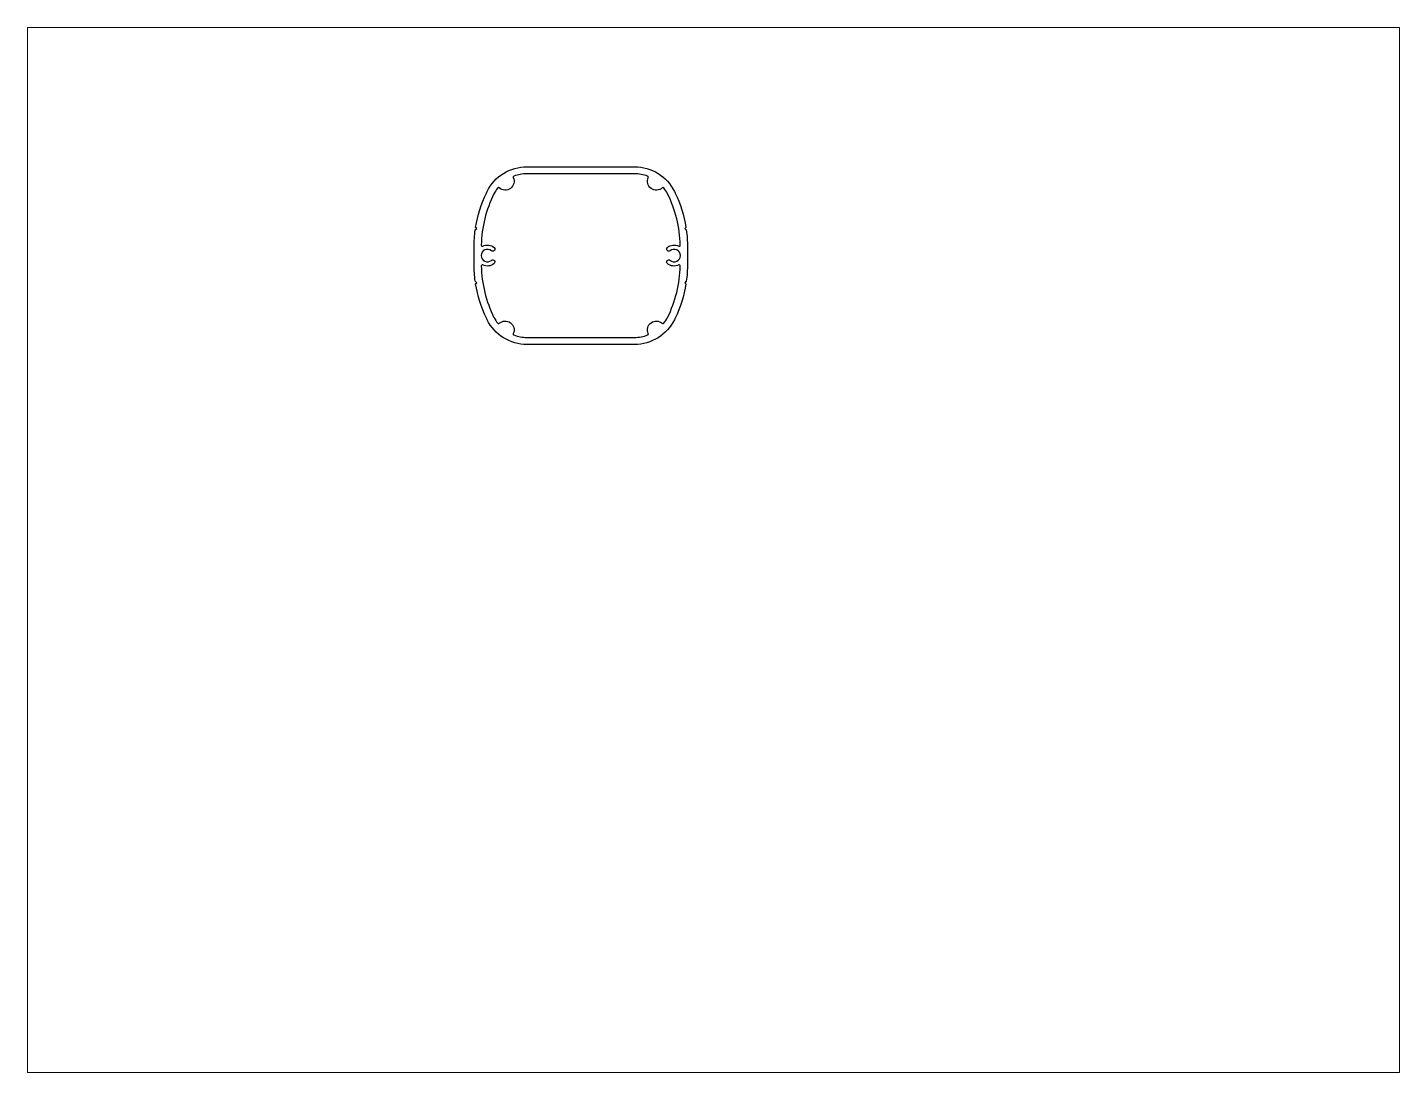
# Paper-space layout 'Layout1' of a CAD drawing. Extents: x 27 to 240, y 20 to 183.
# The model-space entities are those that its viewports show. They can reach past a viewport. Long polylines and large blocks are cut down to what shows.
import ezdxf

# ---------------------------------------------------------------- set-up
doc = ezdxf.new("R2010")
doc.units = 0
doc.header["$LTSCALE"] = 15
doc.layers.get('0').update_dxf_attribs({"linetype": 'CONTINUOUS'})

msp = doc.modelspace()

# ---------------------------------------------------------------- linework, layer by layer
at = {"color": 0, "linetype": 'CONTINUOUS', "ltscale": 10}
for points in [[(168.31, 238.09, -0.285546), (179.52, 231.12, -0.00244), (179.74, 230.68, -0.072686), (182.76, 221.02), (182.46, 220.72), (182.86, 220.32, -0.034477), (183.2, 215.51), (183.2, 213.09), (183.2, 210.68, -0.034477), (182.86, 205.87), (182.46, 205.46), (182.76, 205.16, -0.072686), (179.74, 195.5, -0.00244), (179.52, 195.06, -0.285546), (168.31, 188.09), (153.2, 188.09), (138.08, 188.09, -0.285546), (126.87, 195.06, -0.00244), (126.66, 195.5, -0.072686), (123.63, 205.16), (123.93, 205.46), (123.53, 205.87, -0.034477), (123.2, 210.68), (123.2, 213.09), (123.2, 215.51, -0.034477), (123.53, 220.32), (123.93, 220.72), (123.63, 221.02, -0.072686), (126.66, 230.68, -0.00244), (126.87, 231.12, -0.285546), (138.08, 238.09), (153.2, 238.09)], [(153.2, 236.09), (138.08, 236.09, 0.089958), (134.39, 235.42, 0.433221), (134.23, 235.02, -0.811388), (130.27, 232.13, 0.433221), (129.84, 232.1, 0.045752), (128.79, 230.49, 0.107732), (125.21, 216.02, 0.564828), (125.64, 215.74, -0.297335), (128.84, 215.35, -1), (128.07, 214.43, 0.637118), (125.2, 213.09, 0.637118), (128.07, 211.75, -1), (128.84, 210.83, -0.297335), (125.64, 210.45, 0.564828), (125.21, 210.17, 0.107732), (128.79, 195.69, 0.045752), (129.84, 194.09, 0.433221), (130.27, 194.05, -0.811388), (134.23, 191.16, 0.433221), (134.39, 190.76, 0.089958), (138.08, 190.09), (153.2, 190.09), (168.31, 190.09, 0.089958), (172, 190.76, 0.433221), (172.17, 191.16, -0.811388), (176.12, 194.05, 0.433221), (176.55, 194.09, 0.045752), (177.6, 195.69, 0.107732), (181.18, 210.17, 0.564828), (180.75, 210.45, -0.297335), (177.55, 210.83, -1), (178.32, 211.75, 0.637118), (181.2, 213.09, 0.637118), (178.32, 214.43, -1), (177.55, 215.35, -0.297335), (180.75, 215.74, 0.564828), (181.18, 216.02, 0.107732), (177.6, 230.49, 0.045752), (176.55, 232.1, 0.433221), (176.12, 232.13, -0.811388), (172.17, 235.02, 0.433221), (172, 235.42, 0.089958), (168.31, 236.09)]]:
    msp.add_lwpolyline(points, format="xyb", close=True, dxfattribs=at)

psp = doc.layouts.get("Layout1")

# ---------------------------------------------------------------- viewports
at = {"layer": '0', "color": 0, "linetype": 'BYBLOCK', "ltscale": 0.05}
psp.add_viewport(center=(133.35, 101.6), size=(213.36, 162.56), view_center_point=(190.51, 130.3), view_height=293.8955, dxfattribs=at)

doc.saveas('drawing.dxf')
